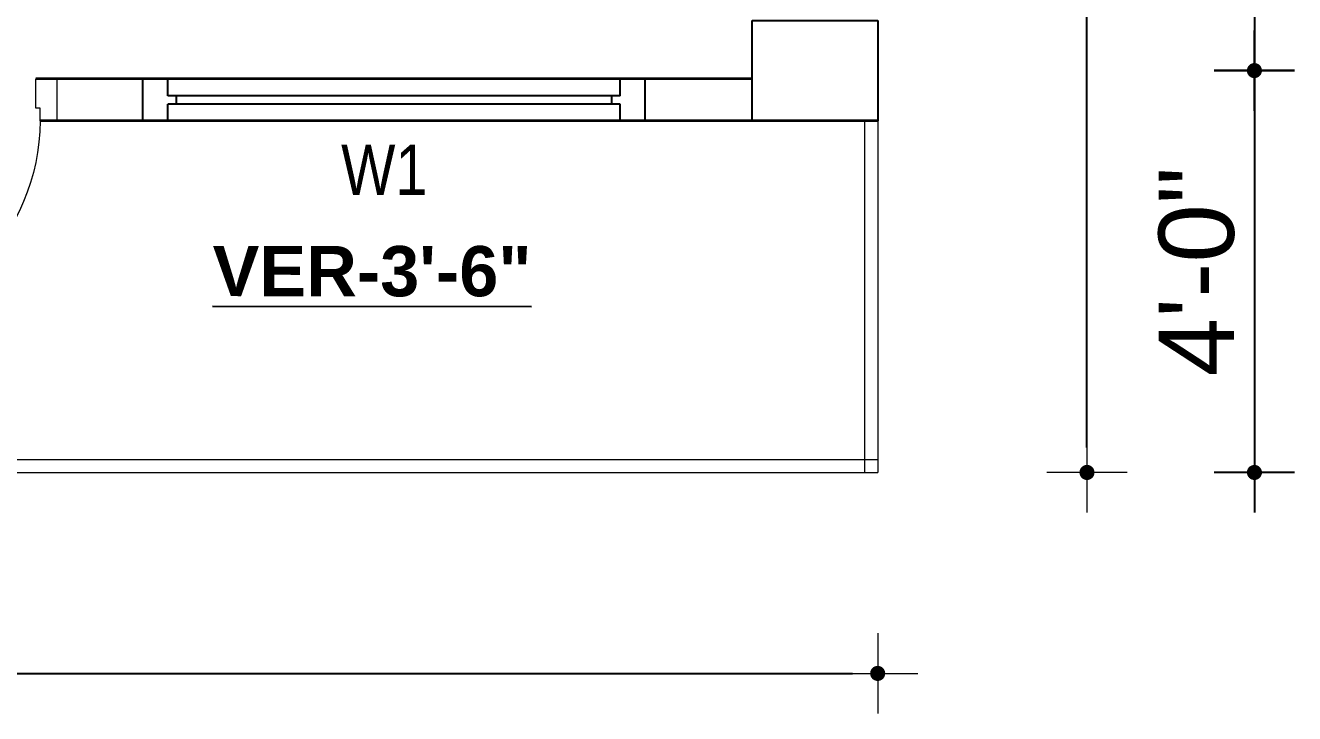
# Model space of a CAD drawing. Header units: inches. Extents: x -100787 to 3653, y -96809 to -8632.
# Drawn here: x -77343.8 to -77192.2, y -92347.7 to -92265.5 of the extents above; entities that cross this region are included whole.
import ezdxf

# ---------------------------------------------------------------- set-up
doc = ezdxf.new("R2010")
doc.units = ezdxf.units.IN
doc.header["$MEASUREMENT"] = 0
doc.header["$PDMODE"] = 99
for name, color, linetype, lineweight in [('1-FOUNDATION DIM', 31, 'Continuous', 5), ('door', 132, 'Continuous', 15), ('Furniture Gr.Fl.', 6, 'Continuous', 5), ('R0D', 1, 'Continuous', 35), ('SB', 5, 'Continuous', 13)]:
    doc.layers.add(name, color=color, linetype=linetype, lineweight=lineweight)
for name, color, linetype in [('RCC', 6, 'Continuous'), ('Rod', 1, 'Continuous'), ('TEX', 7, 'Continuous'), ('WINDOOR', 7, 'Continuous')]:
    doc.layers.add(name, color=color, linetype=linetype)
doc.styles.add('ARIAL', font='arial.ttf')
doc.styles.get("Standard").update_dxf_attribs({"font": 'ARIALN.TTF'})
doc.dimstyles.new('3-8', dxfattribs={"dimscale": 1.5, "dimtxt": 6, "dimasz": 2, "dimexe": 0.18, "dimexo": 6, "dimgap": 0, "dimtad": 0, "dimdec": 0, "dimzin": 3, "dimdsep": 46, "dimlunit": 3, "dimtxsty": 'ARIAL', "dimblk": 'DD', "dimcen": 1, "dimse1": 1, "dimse2": 1, "dimclrd": 256, "dimclrt": 256, "dimadec": 0, "dimazin": 0, "dimtfac": 0.5, "dimtdec": 0, "dimtmove": 2, "dimatfit": 0, "dimfxl": 0.18, "dimtvp": 0.75, "dimfrac": 1, "dimtolj": 1, "dimtzin": 0, "dimarcsym": 0})

# ---------------------------------------------------------------- blocks, each defined once
blk = doc.blocks.new('A$C154754DE')
at = {"layer": 'RCC'}
for p, q in [((0, 12), (15, 12)), ((0, 0), (0, 12)), ((15, 12), (15, 0)), ((15, 0), (0, 0))]:
    blk.add_line(p, q, dxfattribs=at)
blk = doc.blocks.new('D30')
at = {"layer": 'door'}
for p, q in [((2, 5), (2, 29.97)), ((3.25, 29.97), (2, 29.97)), ((3.25, 5), (3.25, 29.97)), ((2.4, 23.97), (2.4, 24.72)), ((2.85, 24.72), (2.4, 24.72)), ((2.85, 23.97), (2.85, 24.72)), ((2.4, 23.97), (2, 23.97)), ((3.25, 23.97), (2.85, 23.97)), ((2, 11), (2.4, 11)), ((2.4, 10.25), (2.4, 11)), ((2.85, 10.25), (2.85, 11)), ((2.85, 11), (3.25, 11)), ((2.4, 10.25), (2.85, 10.25)), ((0, 0), (0, 5)), ((0, 5), (2, 5)), ((2, 5), (2, 3.5)), ((2, 5), (3.25, 5)), ((30, 5), (28, 5)), ((28, 5), (28, 3.5)), ((30, 0), (30, 5)), ((2, 3.5), (2.5, 3.5)), ((2.5, 3.5), (2.5, 0)), ((28, 3.5), (27.5, 3.5)), ((27.5, 3.5), (27.5, 0)), ((2.5, 0), (0, 0)), ((27.5, 0), (30, 0))]:
    blk.add_line(p, q, dxfattribs=at)
blk.add_arc((2.89, 4.86), 25.11, 0.3204, 89.1727, dxfattribs=at)
blk = doc.blocks.new('W-1')
at = {"layer": 'WINDOOR'}
for p, q in [((-60, 0), (-60, -5)), ((-60, 0), (-57, 0)), ((-60, 0), (0, 0)), ((-57, 0), (-57, -2)), ((-3, 0), (-3, -2)), ((0, 0), (0, -5)), ((-57, -2), (-3, -2)), ((-57, -3), (-57, -5)), ((-57, -3), (-3, -3)), ((-56, -2), (-56, -3)), ((-4, -2), (-4, -3)), ((-3, -3), (-3, -5)), ((-57, -5), (-60, -5)), ((-60, -5), (0, -5)), ((0, -5), (-3, -5))]:
    blk.add_line(p, q, dxfattribs=at)
blk = doc.blocks.new('DD')
for p, q in [((0, 1.6), (0, -1.6)), ((-1.6, 0), (1.6, 0))]:
    blk.add_line(p, q)
at = {"const_width": 0.3}
blk.add_lwpolyline([(-0.15, 0, 1), (0.15, 0, 1)], format="xyb", close=True, dxfattribs=at)
blk = doc.blocks.new('*D682')
at = {"layer": 'Defpoints', "color": 0}
for p in [(-77578, -92306.88), (-77242, -92306.88), (-77242, -92342.88)]:
    blk.add_point(p, dxfattribs=at)
at = {"layer": 'Furniture Gr.Fl.', "lineweight": -2}
blk.add_line((-77575, -92342.88), (-77245, -92342.88), dxfattribs=at)
at = {"layer": 'Furniture Gr.Fl.', "lineweight": -2, "xscale": 3, "yscale": 3, "zscale": 3, "rotation": 180}
blk.add_blockref('DD', (-77578, -92342.88), dxfattribs=at)
at = {"layer": 'Furniture Gr.Fl.', "lineweight": -2, "xscale": 3, "yscale": 3, "zscale": 3}
blk.add_blockref('DD', (-77242, -92342.88), dxfattribs=at)
at = {"layer": 'Furniture Gr.Fl.', "insert": (-77410, -92335.99), "char_height": 9, "attachment_point": 5, "style": 'ARIAL'}
blk.add_mtext('\\A1;28\'-0"', dxfattribs=at)
blk = doc.blocks.new('*D683')
at = {"layer": 'Defpoints', "color": 0}
for p in [(-77243.56, -91560.88), (-77217, -91560.88), (-77243.56, -92318.88)]:
    blk.add_point(p, dxfattribs=at)
at = {"layer": 'Furniture Gr.Fl.', "lineweight": -2}
blk.add_line((-77217, -92315.88), (-77217, -91563.88), dxfattribs=at)
at = {"layer": 'Furniture Gr.Fl.', "lineweight": -2, "xscale": 3, "yscale": 3, "zscale": 3}
for p, rotation in [((-77217, -91560.88), 90), ((-77217, -92318.88), 270)]:
    blk.add_blockref('DD', p, dxfattribs=dict(at, rotation=rotation))
at = {"layer": 'Furniture Gr.Fl.', "insert": (-77223.9, -91939.88), "char_height": 9, "attachment_point": 5, "rotation": 90, "style": 'ARIAL'}
blk.add_mtext('\\A1;63\'-2"', dxfattribs=at)
blk = doc.blocks.new('*D690')
at = {"layer": 'Defpoints', "color": 0}
for p in [(-77242, -92116.88), (-77242, -92270.88), (-77197, -92270.88)]:
    blk.add_point(p, dxfattribs=at)
at = {"layer": 'Rod', "lineweight": -2}
blk.add_line((-77197, -92119.88), (-77197, -92267.88), dxfattribs=at)
at = {"layer": 'Rod', "lineweight": -2, "xscale": 3, "yscale": 3, "zscale": 3}
for p, rotation in [((-77197, -92116.88), 90), ((-77197, -92270.88), 270)]:
    blk.add_blockref('DD', p, dxfattribs=dict(at, rotation=rotation))
at = {"layer": 'Rod', "insert": (-77203.89, -92193.88), "char_height": 9, "attachment_point": 5, "rotation": 90, "style": 'ARIAL'}
blk.add_mtext('\\A1;12\'-10"', dxfattribs=at)
blk = doc.blocks.new('*D691')
at = {"layer": 'Defpoints', "color": 0}
for p in [(-77242, -92270.88), (-77242, -92318.88), (-77197, -92318.88)]:
    blk.add_point(p, dxfattribs=at)
at = {"layer": 'Rod', "lineweight": -2}
blk.add_line((-77197, -92273.88), (-77197, -92315.88), dxfattribs=at)
at = {"layer": 'Rod', "lineweight": -2, "xscale": 3, "yscale": 3, "zscale": 3}
for p, rotation in [((-77197, -92270.88), 90), ((-77197, -92318.88), 270)]:
    blk.add_blockref('DD', p, dxfattribs=dict(at, rotation=rotation))
at = {"layer": 'Rod', "insert": (-77203.89, -92294.88), "char_height": 9, "attachment_point": 5, "rotation": 90, "style": 'ARIAL'}
blk.add_mtext('\\A1;4\'-0"', dxfattribs=at)

msp = doc.modelspace()

# ---------------------------------------------------------------- linework, layer by layer
at = {"layer": 'R0D'}
for p, q in [((-77257, -92271.88), (-77342.54, -92271.88)), ((-77242, -92276.88), (-77342.04, -92276.88))]:
    msp.add_line(p, q, dxfattribs=at)
at = {"layer": 'SB'}
for p, q in [((-77243.56, -92276.88), (-77243.56, -92318.88)), ((-77242, -92276.88), (-77242, -92318.88)), ((-77385.04, -92317.32), (-77242, -92317.32)), ((-77385.04, -92318.88), (-77242, -92318.88))]:
    msp.add_line(p, q, dxfattribs=at)

# ---------------------------------------------------------------- block references
at = {"layer": '1-FOUNDATION DIM', "xscale": -1, "rotation": 180}
msp.add_blockref('D30', (-77370.04, -92271.88), dxfattribs=at)
at = {"layer": 'RCC'}
msp.add_blockref('A$C154754DE', (-77257, -92276.88), dxfattribs=at)
at = {"layer": 'WINDOOR', "ltscale": 10, "rotation": 180}
msp.add_blockref('W-1', (-77329.77, -92276.88), dxfattribs=at)

# ---------------------------------------------------------------- texts
at = {"layer": 'TEX', "linetype": 'ByBlock', "insert": (-77295.78, -92285.73), "char_height": 6, "width": 18.7715, "attachment_point": 9}
msp.add_mtext('{\\fArial Narrow|b0|i0|c0|p34;W1}', dxfattribs=at)
at = {"layer": 'TEX', "insert": (-77302.39, -92294.88), "char_height": 6, "width": 86.6093, "attachment_point": 5, "rotation": 359.975}
msp.add_mtext('{\\fArial|b1|i0|c0|p34;\\LVER-3\'-6"}', dxfattribs=at)

# ---------------------------------------------------------------- dimensions: what is measured, and where the dimension line sits
at = {"layer": 'Furniture Gr.Fl.'}
dim = msp.add_linear_dim(base=(-77217, -91560.88), p1=(-77243.56, -92318.88), p2=(-77243.56, -91560.88), angle=90, dimstyle='3-8', dxfattribs=at)
dim.commit()
dim.dimension.update_dxf_attribs({"geometry": '*D683', "text_midpoint": (-77223.9, -91939.88)})
dim = msp.add_linear_dim(base=(-77242, -92342.88), p1=(-77578, -92306.88), p2=(-77242, -92306.88), dimstyle='3-8', dxfattribs=at)
dim.commit()
dim.dimension.update_dxf_attribs({"geometry": '*D682', "text_midpoint": (-77410, -92335.99)})
at = {"layer": 'Rod'}
for base, p1, p2, picture, middle in [((-77197, -92270.88), (-77242, -92116.88), (-77242, -92270.88), '*D690', (-77203.89, -92193.88)), ((-77197, -92318.88), (-77242, -92270.88), (-77242, -92318.88), '*D691', (-77203.89, -92294.88))]:
    dim = msp.add_linear_dim(base=base, p1=p1, p2=p2, angle=90, dimstyle='3-8', dxfattribs=at)
    dim.commit()
    dim.dimension.update_dxf_attribs({"geometry": picture, "text_midpoint": middle})

doc.saveas('drawing.dxf')
